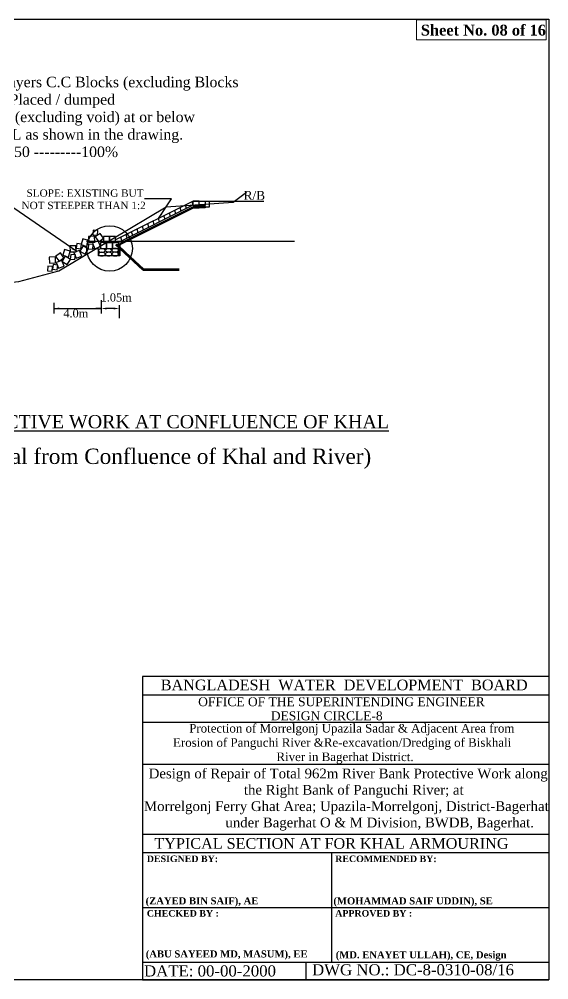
# Model space of a CAD drawing. Header units: metres. Extents: x -2434 to 11656, y -15288 to 8109.
# Drawn here: x 1710.7 to 1750.2, y -13533.6 to -13461.9 of the extents above; entities that cross this region are included whole.
import ezdxf
from ezdxf.enums import TextEntityAlignment as Align

# ---------------------------------------------------------------- set-up
doc = ezdxf.new("R2010")
doc.units = ezdxf.units.M
doc.layers.add('LINE', color=7, linetype='Continuous')
doc.styles.add('Kazi_T_H', font='timesbd.ttf')
doc.styles.get("Standard").update_dxf_attribs({"font": 'times.ttf'})
doc.dimstyles.get("Standard").update_dxf_attribs({"dimtxt": 0.5, "dimasz": 0.4075, "dimexe": 0.364, "dimexo": 0.219, "dimgap": 0.09, "dimtad": 0, "dimdec": 0, "dimlfac": 1000, "dimzin": 0, "dimdsep": 46, "dimtxsty": 'Standard', "dimcen": 0.09, "dimadec": 0, "dimazin": 0, "dimtfac": 1, "dimtdec": 0, "dimtofl": 0, "dimtmove": 0, "dimatfit": 3, "dimfxl": 1, "dimtolj": 1, "dimtzin": 0, "dimarcsym": 0})

msp = doc.modelspace()

# ---------------------------------------------------------------- hatches: boundary and pattern name
at = {"linetype": 'Continuous', "lineweight": -3, "ltscale": 0.5}
h = msp.add_hatch(dxfattribs=at)
h.set_pattern_fill('JIS_RC_10', color=0, style=0)
h.set_pattern_definition([(135, (2204.081, -12834.763), (7.07107, 7.07107), []), (135, (2203.356, -12834.763), (7.07107, 7.07107), []), (135, (2202.631, -12834.763), (7.07107, 7.07107), [])])
edge = h.paths.add_edge_path()
edge.add_ellipse((1717.352062, -13479.134649), major_axis=(0.244553, 0), ratio=0.560800088, start_angle=0, end_angle=360)

# ---------------------------------------------------------------- linework, layer by layer
at = {"color": 0, "linetype": 'Continuous', "lineweight": -3, "ltscale": 0.5}
for p, q in [((1723.675981, -13475.457691), (1717.879036, -13478.356163)), ((1723.675981, -13475.757691), (1723.595484, -13475.497939)), ((1723.675981, -13475.457691), (1728.945013, -13475.457691)), ((1724.115988, -13475.457691), (1723.675981, -13475.457691)), ((1723.675981, -13475.757691), (1723.675981, -13475.457691)), ((1724.115988, -13475.757691), (1724.115988, -13475.457691)), ((1724.115988, -13475.457691), (1724.865988, -13475.457691)), ((1724.565988, -13475.457691), (1724.565988, -13475.757691)), ((1724.865988, -13475.457691), (1724.865988, -13475.907691)), ((1723.693799, -13475.748782), (1718.104504, -13478.543429)), ((1723.714603, -13475.857691), (1718.203383, -13478.613301)), ((1723.725422, -13475.957691), (1718.203383, -13478.71871)), ((1721.969554, -13476.610904), (1721.889057, -13476.351153)), ((1722.372046, -13476.409658), (1722.291549, -13476.149907)), ((1722.372046, -13476.409658), (1722.291549, -13476.149907)), ((1722.774538, -13476.208412), (1722.694041, -13475.948661)), ((1722.774538, -13476.208412), (1722.694041, -13475.948661)), ((1723.177031, -13476.007166), (1723.096533, -13475.747415)), ((1723.177031, -13476.007166), (1723.096533, -13475.747415)), ((1723.675981, -13475.757691), (1724.115988, -13475.757691)), ((1723.714603, -13475.857691), (1724.115988, -13475.857691)), ((1723.725422, -13475.957691), (1724.115988, -13475.957691)), ((1723.914603, -13475.757691), (1723.911437, -13475.759273)), ((1724.565988, -13475.757691), (1724.115988, -13475.757691)), ((1724.565988, -13475.857691), (1724.115988, -13475.857691)), ((1724.565988, -13475.957691), (1724.115988, -13475.957691)), ((1724.565988, -13475.907691), (1724.565988, -13475.757691)), ((1724.865988, -13475.907691), (1724.565988, -13475.907691)), ((1724.565988, -13475.907691), (1724.565988, -13475.957691)), ((1720.359585, -13477.415889), (1720.279088, -13477.156137)), ((1720.762077, -13477.214643), (1720.68158, -13476.954891)), ((1720.762077, -13477.214643), (1720.68158, -13476.954891)), ((1721.164569, -13477.013397), (1721.084072, -13476.753645)), ((1721.567062, -13476.81215), (1721.486564, -13476.552399)), ((1719.152108, -13478.019627), (1719.071611, -13477.759876)), ((1719.152108, -13478.019627), (1719.071611, -13477.759876)), ((1719.5546, -13477.818381), (1719.474103, -13477.55863)), ((1719.957093, -13477.617135), (1719.876596, -13477.357383)), ((1715.713725, -13478.462243), (1731.229283, -13478.462243)), ((1718.347124, -13478.422119), (1718.266627, -13478.162368)), ((1718.749616, -13478.220873), (1718.669119, -13477.961122)), ((1716.602868, -13479.02526), (1716.237066, -13479.02526)), ((1716.602868, -13479.558154), (1716.602868, -13479.02526)), ((1718.104504, -13478.993428), (1718.104504, -13479.558154)), ((1718.204504, -13478.993428), (1718.203383, -13478.613301)), ((1718.203383, -13478.613301), (1718.203383, -13479.558154)), ((1718.203383, -13478.993428), (1718.204504, -13478.993428)), ((1718.203383, -13479.558154), (1716.602868, -13479.558154)), ((1716.801478, -13482.867682), (1716.801478, -13483.844511)), ((1713.258824, -13483.058214), (1713.258824, -13483.844511)), ((1713.258824, -13483.480511), (1716.801478, -13483.480511)), ((1716.801478, -13483.480511), (1716.393978, -13483.480511)), ((1717.743974, -13483.480511), (1717.208978, -13483.480511)), ((1718.151474, -13483.233059), (1718.151474, -13484.202607))]:
    msp.add_line(p, q, dxfattribs=at)
at = {"color": 0, "lineweight": -3, "ltscale": 0.5}
for p in [(1750.208324, -13510.971999), (1719.891823, -13533.61229)]:
    msp.add_line(p, (1750.208324, -13533.61229), dxfattribs=at)
at = {"color": 0, "linetype": 'Continuous', "lineweight": -3, "ltscale": 0.5}
for points in [[(1685.644361, -13474.572243), (1686.644361, -13474.892243), (1689.644361, -13475.892243), (1693.644361, -13477.692243), (1697.644361, -13480.112243), (1700.644361, -13480.762243), (1701.644361, -13481.062243), (1705.644361, -13481.512243), (1708.644361, -13481.662243), (1710.644361, -13481.462243), (1713.644361, -13480.662243), (1721.644361, -13475.892243), (1726.644361, -13475.542243), (1727.644361, -13474.802243)], [(1716.528401, -13478.005794), (1716.559018, -13477.657136), (1716.21036, -13477.626518), (1716.179743, -13477.975177), (1716.528401, -13478.005794)], [(1716.71301, -13477.873085), (1716.349424, -13478.138237), (1716.614576, -13478.501822), (1716.978161, -13478.23667), (1716.71301, -13477.873085)], [(1715.435899, -13478.276109), (1715.298483, -13478.704614), (1715.726989, -13478.84203), (1715.864405, -13478.413525), (1715.435899, -13478.276109)], [(1716.307696, -13478.079346), (1715.85811, -13478.098641), (1715.877404, -13478.548227), (1716.32699, -13478.528932), (1716.307696, -13478.079346)], [(1716.164, -13478.596011), (1716.325604, -13479.015992), (1716.745585, -13478.854388), (1716.583981, -13478.434407), (1716.164, -13478.596011)], [(1717.204507, -13478.543429), (1716.754509, -13478.543429), (1716.754509, -13478.993428), (1717.204507, -13478.993428), (1717.204507, -13478.543429)], [(1717.429037, -13478.093431), (1716.979039, -13478.093431), (1716.979039, -13478.543429), (1717.429037, -13478.543429), (1717.429037, -13478.093431)], [(1717.654506, -13478.543429), (1717.204507, -13478.543429), (1717.204507, -13478.993428), (1717.654506, -13478.993428), (1717.654506, -13478.543429)], [(1717.879036, -13478.093431), (1717.429037, -13478.093431), (1717.429037, -13478.543429), (1717.879036, -13478.543429), (1717.879036, -13478.093431)], [(1718.104504, -13478.543429), (1717.654506, -13478.543429), (1717.654506, -13478.993428), (1718.104504, -13478.993428), (1718.104504, -13478.543429)], [(1714.067878, -13479.071599), (1713.930462, -13479.500104), (1714.358967, -13479.63752), (1714.496383, -13479.209015), (1714.067878, -13479.071599)], [(1714.909262, -13478.789817), (1714.459676, -13478.809112), (1714.47897, -13479.258698), (1714.928557, -13479.239403), (1714.909262, -13478.789817)], [(1714.765566, -13479.306482), (1714.92717, -13479.726463), (1715.347151, -13479.564859), (1715.185547, -13479.144878), (1714.765566, -13479.306482)], [(1715.288058, -13479.0138), (1715.318675, -13478.665142), (1714.970017, -13478.634524), (1714.9394, -13478.983183), (1715.288058, -13479.0138)], [(1715.450413, -13478.804669), (1715.218424, -13479.19026), (1715.604015, -13479.42225), (1715.836005, -13479.036658), (1715.450413, -13478.804669)], [(1716.179294, -13479.055614), (1716.209911, -13478.706956), (1715.861253, -13478.676338), (1715.830636, -13479.024997), (1716.179294, -13479.055614)], [(1713.379233, -13479.62416), (1712.929647, -13479.643454), (1712.948941, -13480.09304), (1713.398528, -13480.073746), (1713.379233, -13479.62416)], [(1713.758051, -13479.324377), (1713.394465, -13479.589529), (1713.659617, -13479.953115), (1714.023203, -13479.687963), (1713.758051, -13479.324377)], [(1713.449691, -13480.056786), (1713.611295, -13480.476768), (1714.031276, -13480.315164), (1713.869672, -13479.895182), (1713.449691, -13480.056786)], [(1714.112766, -13479.581936), (1713.880776, -13479.967527), (1714.266368, -13480.199517), (1714.498357, -13479.813925), (1714.112766, -13479.581936)], [(1714.841647, -13479.832881), (1714.872264, -13479.484223), (1714.523606, -13479.453605), (1714.492988, -13479.802264), (1714.841647, -13479.832881)], [(1713.146017, -13480.696163), (1713.176635, -13480.347505), (1712.827976, -13480.316888), (1712.797359, -13480.665546), (1713.146017, -13480.696163)], [(1713.525772, -13480.583186), (1713.556389, -13480.234528), (1713.207731, -13480.20391), (1713.177113, -13480.552569), (1713.525772, -13480.583186)]]:
    msp.add_lwpolyline(points, dxfattribs=at)
msp.add_circle((1717.429507, -13478.993428), 1.698021, dxfattribs=at)
at = {"color": 0, "linetype": 'Continuous', "lineweight": -3, "ltscale": 0.5, "extrusion": (0, 0, -1)}
for centre in [(1716.850481, -13479.140986), (1716.856845, -13479.419991), (1717.358426, -13479.413653), (1717.84411, -13479.13148), (1717.850474, -13479.410484)]:
    msp.add_ellipse(centre, major_axis=(-0.24751, 0), ratio=0.554100865, dxfattribs=at)
at = {"color": 0, "linetype": 'Continuous', "lineweight": -3, "ltscale": 0.5}
msp.add_ellipse((1717.352062, -13479.134649), major_axis=(0.244553, 0), ratio=0.560800088, dxfattribs=at)
for points in [[(1713.666324, -13483.412594), (1713.666324, -13483.548428), (1713.258824, -13483.480511)], [(1716.393978, -13483.412594), (1716.393978, -13483.548428), (1716.801478, -13483.480511)], [(1717.208978, -13483.412594), (1717.208978, -13483.548428), (1716.801478, -13483.480511)], [(1717.743974, -13483.412594), (1717.743974, -13483.548428), (1718.151474, -13483.480511)]]:
    msp.add_solid(points, dxfattribs=at)
at = {"layer": 'LINE', "color": 0, "linetype": 'ByBlock', "lineweight": -3, "ltscale": 0.5}
for p, q in [((1750.208324, -13510.971999), (1719.891823, -13510.971999)), ((1719.891823, -13510.971999), (1719.891823, -13533.61229)), ((1750.208324, -13512.359685), (1719.891823, -13512.359685)), ((1750.208324, -13514.392588), (1719.891823, -13514.392588)), ((1750.208324, -13517.525596), (1719.891823, -13517.525596)), ((1750.208324, -13522.762606), (1719.891823, -13522.762606)), ((1750.208324, -13524.136814), (1719.891823, -13524.136814)), ((1734.024511, -13532.284766), (1734.024511, -13524.136814)), ((1719.891823, -13528.21079), (1750.208324, -13528.21079)), ((1719.891823, -13532.284766), (1750.208324, -13532.284766)), ((1732.110414, -13533.61229), (1732.110414, -13532.284766))]:
    msp.add_line(p, q, dxfattribs=at)
msp.add_lwpolyline([(1646.031914, -13461.875623), (1750.208324, -13461.875623), (1750.208324, -13533.61229), (1646.031914, -13533.61229)], close=True, dxfattribs=at)
at = {"layer": 'LINE', "color": 7, "lineweight": 13, "ltscale": 0.5}
msp.add_lwpolyline([(1750.011565, -13461.924275), (1740.344597, -13461.924275), (1740.344597, -13463.411864), (1750.011565, -13463.411864)], close=True, dxfattribs=at)

# ---------------------------------------------------------------- texts
at = {"color": 7, "lineweight": 30, "ltscale": 0.18, "attachment_point": 1}
for s, insert, char_height, width in [('{\\LTYPICAL X-SECTION FOR ARMOURING OF PROTECTIVE WORK AT CONFLUENCE OF KHAL}', (1674.972296, -13491.440267), 0.98488466, 65.77055161), ('(Limit of Wprk: To be Extended 20m towards Khal from Confluence of Khal and River)', (1675.576218, -13493.944267), 1.14501463, 61.1852012)]:
    msp.add_mtext(s, dxfattribs=dict(at, insert=insert, char_height=char_height, width=width))
at = {"layer": 'LINE', "color": 0, "linetype": 'ByBlock', "lineweight": -3, "ltscale": 0.5}
for s, height, p in [('1.05m', 0.6077414, (1716.758609, -13482.957267)), ('4.0m', 0.6077414, (1713.975871, -13484.142796)), ('DATE: 00-00-2000', 0.82970267, (1719.997303, -13533.365808)), ('DWG NO.: DC-8-0310-08/16', 0.82970267, (1732.538247, -13533.280409))]:
    msp.add_text(s, height=height, dxfattribs=at).set_placement(p)
for s, height, p in [('BANGLADESH  WATER  DEVELOPMENT  BOARD', 0.79784935, (1734.937803, -13511.991956)), ('OFFICE OF THE SUPERINTENDING ENGINEER', 0.66545781, (1734.732393, -13513.179641)), ('DESIGN CIRCLE-8', 0.66545781, (1733.634678, -13514.230783))]:
    msp.add_text(s, height=height, dxfattribs=at).set_placement(p, align=Align.CENTER)
at = {"layer": 'LINE', "lineweight": 50, "ltscale": 0.5}
msp.add_text('TYPICAL SECTION AT FOR KHAL ARMOURING', height=0.79854937, dxfattribs=at).set_placement((1733.989223, -13523.828839), align=Align.CENTER)
at = {"layer": 'LINE', "color": 0, "linetype": 'ByBlock', "lineweight": -3, "ltscale": 0.5, "style": 'Kazi_T_H'}
for s, p in [('DESIGNED BY:', (1720.206924, -13524.821242)), ('RECOMMENDED BY:', (1734.26895, -13524.821242)), ('CHECKED BY :', (1720.206924, -13528.895218)), ('APPROVED BY :', (1734.26895, -13528.895218))]:
    msp.add_text(s, height=0.48887714, dxfattribs=at).set_placement(p)
at = {"layer": 'LINE', "lineweight": 50, "ltscale": 0.5, "style": 'Kazi_T_H'}
for s, p in [('(ZAYED BIN SAIF), AE', (1720.116816, -13527.979821)), ('(MOHAMMAD SAIF UDDIN), SE ', (1734.132825, -13527.982711)), ('(ABU SAYEED MD, MASUM), EE', (1720.12914, -13531.944689)), ('(MD. ENAYET ULLAH), CE, Design ', (1734.303855, -13532.010098))]:
    msp.add_text(s, height=0.52504534, dxfattribs=at).set_placement(p)
at = {"layer": 'LINE', "color": 7, "lineweight": 13, "ltscale": 0.5, "insert": (1740.65933, -13462.285516), "char_height": 0.80937248, "width": 10.00563135, "attachment_point": 1}
msp.add_mtext('{\\fTimes New Roman|b1|i0|c0|p18;Sheet No. 08 of 16}', dxfattribs=at)
at = {"layer": 'LINE', "color": 0, "linetype": 'ByBlock', "lineweight": -3, "ltscale": 0.5}
for s, insert, char_height, width, attachment_point in [('Assorted 2 Layers C.C Blocks (excluding Blocks at key) to be Placed / dumped \\P@ 2.00 m³/m (excluding void) at or below Working LWL as shown in the drawing. \\P350 x 350 x 350 ---------100%\\P ', (1703.79974, -13466.173581), 0.78176775, 23.21352196, 1), ('                  {\\C7;Protection of Morrelgonj Upazila Sadar & Adjacent Area from \\P             Erosion of Panguchi River &Re-excavation/Dredging of Biskhali\\P                                             River in Bagerhat District.}', (1719.026558, -13514.509244), 0.63883949, 32.85785464, 1), (' Design of Repair of Total 962m River Bank Protective Work along   \\P    the Right Bank of Panguchi River; at \\PMorrelgonj Ferry Ghat Area; Upazila-Morrelgonj, District-Bagerhat    \\P                  under Bagerhat O & M Division, BWDB, Bagerhat.', (1735.099008, -13517.837781), 0.73200359, 33.26651706, 2)]:
    msp.add_mtext(s, dxfattribs=dict(at, insert=insert, char_height=char_height, width=width, attachment_point=attachment_point))
for s, insert, char_height, attachment_point in [(' SLOPE: EXISTING BUT\\PNOT STEEPER THAN 1:2', (1715.489027, -13474.582648), 0.55362807, 2), ('R/B', (1727.432571, -13474.702151), 0.6582882, 1)]:
    msp.add_mtext(s, dxfattribs=dict(at, insert=insert, char_height=char_height, attachment_point=attachment_point))

# ---------------------------------------------------------------- leaders
at = {"color": 0, "linetype": 'Continuous', "lineweight": -3, "ltscale": 0.5}
for points in [[(1714.975556, -13479.22568), (1701.13201, -13469.714995), (1701.125797, -13469.670242)], [(1721.084072, -13476.753645), (1722.046997, -13475.295829), (1720.025992, -13475.295829)]]:
    msp.add_leader(points, dimstyle='Standard', override={"dimgap": 0.09, "dimtad": 0, "dimfxl": 0.15, "dimfxlon": 1}, dxfattribs=at)
at = {"layer": 'LINE', "color": 7, "lineweight": 13, "ltscale": 0.5}
msp.add_leader([(1717.900893, -13478.667887), (1719.921474, -13480.566344), (1722.619742, -13480.566344)], dimstyle='Standard', override={"dimtxt": 0.9, "dimasz": 0.7, "dimclrd": 7, "dimclre": 7, "dimclrt": 7, "dimlwd": 65535, "dimlwe": 65535}, dxfattribs=at)

doc.saveas('drawing.dxf')
